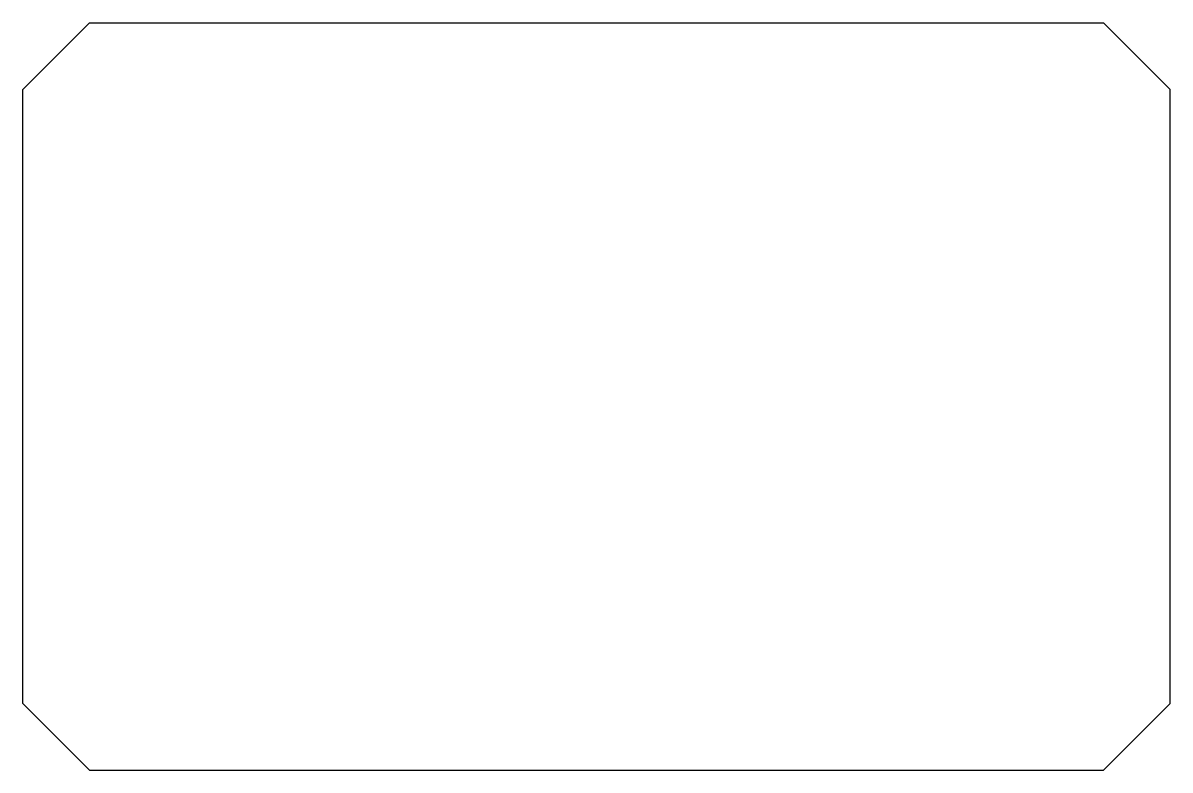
# Model space of a CAD drawing. Header units: millimetres. Extents: x 0 to 430, y 0 to 280.
import ezdxf

# ---------------------------------------------------------------- set-up
doc = ezdxf.new("R2010")
doc.units = ezdxf.units.MM

msp = doc.modelspace()

# ---------------------------------------------------------------- linework, layer by layer
at = {"color": 7, "linetype": 'Continuous'}
for p, q in [((25, 280), (0, 255)), ((25, 280), (405, 280)), ((430, 255), (405, 280)), ((0, 25), (0, 255)), ((430, 25), (430, 255)), ((25, 0), (0, 25)), ((405, 0), (430, 25)), ((25, 0), (405, 0))]:
    msp.add_line(p, q, dxfattribs=at)

doc.saveas('drawing.dxf')
